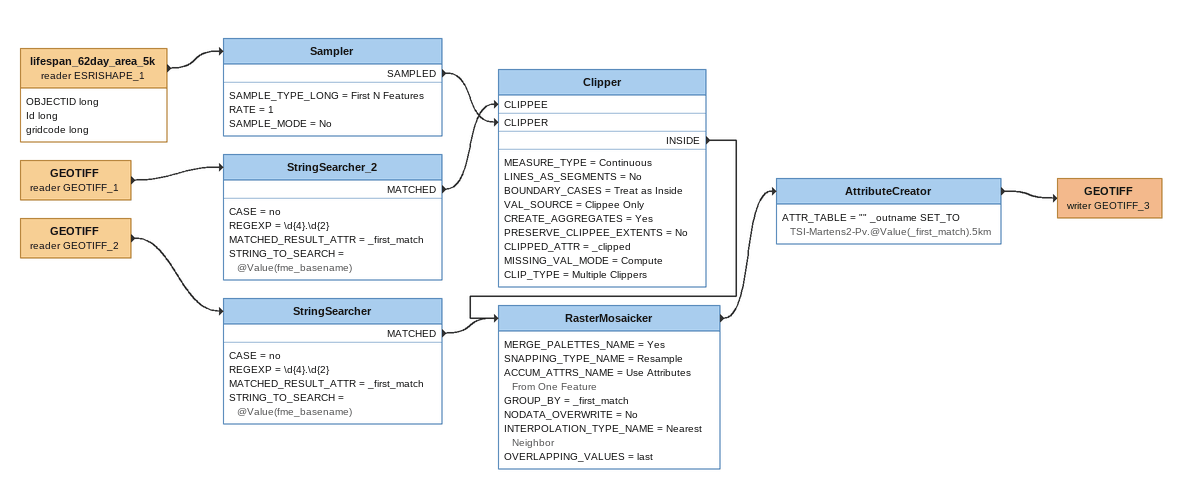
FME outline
lifespan_62day_area_5k (reader ESRISHAPE_1)
    attributes: OBJECTID long, Id long, gridcode long
    -> Sampler
Sampler
    SAMPLE_TYPE_LONG = First N Features
    RATE = 1
    SAMPLE_MODE = No
    SAMPLED -> Clipper [CLIPPER]
GEOTIFF (reader GEOTIFF_1)
    -> StringSearcher_2
StringSearcher_2
    CASE = no
    REGEXP = \d{4}.\d{2}
    MATCHED_RESULT_ATTR = _first_match
    STRING_TO_SEARCH = @Value(fme_basename)
    MATCHED -> Clipper [CLIPPEE]
Clipper
    MEASURE_TYPE = Continuous
    LINES_AS_SEGMENTS = No
    BOUNDARY_CASES = Treat as Inside
    VAL_SOURCE = Clippee Only
    CREATE_AGGREGATES = Yes
    PRESERVE_CLIPPEE_EXTENTS = No
    CLIPPED_ATTR = _clipped
    MISSING_VAL_MODE = Compute
    CLIP_TYPE = Multiple Clippers
    INSIDE -> RasterMosaicker
GEOTIFF (reader GEOTIFF_2)
    -> StringSearcher
StringSearcher
    CASE = no
    REGEXP = \d{4}.\d{2}
    MATCHED_RESULT_ATTR = _first_match
    STRING_TO_SEARCH = @Value(fme_basename)
    MATCHED -> RasterMosaicker
RasterMosaicker
    MERGE_PALETTES_NAME = Yes
    SNAPPING_TYPE_NAME = Resample
    ACCUM_ATTRS_NAME = Use Attributes From One Feature
    GROUP_BY = _first_match
    NODATA_OVERWRITE = No
    INTERPOLATION_TYPE_NAME = Nearest Neighbor
    OVERLAPPING_VALUES = last
    -> AttributeCreator
AttributeCreator
    ATTR_TABLE = "" _outname SET_TO TSI-Martens2-Pv.@Value(_first_match).5km
    -> GEOTIFF (writer GEOTIFF_3)
GEOTIFF (writer GEOTIFF_3)
